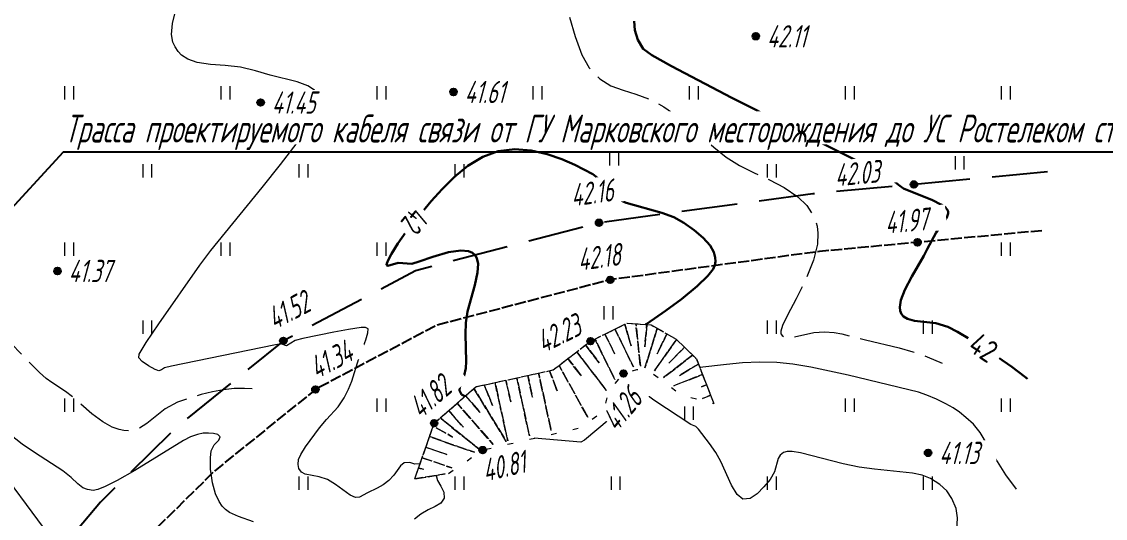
# Model space of a CAD drawing. Extents: x 2208637 to 2213412, y 575334 to 577367.
# Drawn here: x 2211231.36 to 2211279.95, y 576819.73 to 576841.99 of the extents above; entities that cross this region are included whole.
import ezdxf
from ezdxf.enums import TextEntityAlignment as Align

# ---------------------------------------------------------------- set-up
doc = ezdxf.new("R2010")
doc.units = 0
doc.header["$LTSCALE"] = 0.5
for name, pattern in [('500_193_1_1', [7, 5, -2]), ('500_193_1_2', [1, 1, 0]), ('500_329_3', [6, 5, -1]), ('500_84_2_1', [1, 1, 0]), ('500_84_2_2', [2, 0.5, -1.5]), ('500_84_2_3', [1, 1, 0])]:
    doc.linetypes.add(name, pattern=pattern)
doc.layers.get('0').update_dxf_attribs({"lineweight": 25})
for name, color, linetype, lineweight in [('ИИ_ГОРИЗОНТАЛИ_ОСН', 32, 'Continuous', 15), ('ИИ_ГОРИЗОНТАЛИ_УТОЛЩ', 32, 'Continuous', 30), ('ИИ_ДОРОГИ_АД', 7, 'Continuous', 25), ('ИИ_ОТКОС', 7, 'Continuous', 25), ('ИИ_ОТМЕТКИ', 7, 'Continuous', 25), ('ИИ_ТРАССЫ_КЛС', 5, 'Continuous', 40), ('ИИ_УГОДЬЯ', 7, 'Continuous', 25)]:
    doc.layers.add(name, color=color, linetype=linetype, lineweight=lineweight)
doc.styles.add('GOST 2.304', font='cs_gost2304.shx', dxfattribs={"width": 0.8, "oblique": 15})

# ---------------------------------------------------------------- blocks, each defined once
blk = doc.blocks.new('500_401')
at = {"color": 0, "linetype": 'Continuous', "lineweight": -2}
for points in [[(-0.4, 0), (-0.4, 1.2)], [(0.4, 0), (0.4, 1.2)]]:
    blk.add_lwpolyline(points, dxfattribs=at)
blk = doc.blocks.new('500_330_1')
at = {"linetype": 'Continuous', "lineweight": -2}
h = blk.add_hatch(color=0, dxfattribs=at)
h.dxf.hatch_style = 1
edge = h.paths.add_edge_path()
edge.add_arc((0, 0), 0.3, 0, 360)
at = {"color": 0, "linetype": 'Continuous', "lineweight": -2}
blk.add_circle((0, 0), 0.3, dxfattribs=at)
at = {"color": 0, "linetype": 'Continuous', "lineweight": -2, "style": 'GOST 2.304', "flags": 1}
for tag, p in [('Номер', (-1, -1)), ('Номер_рабочей_станции', (-1, -3.5))]:
    blk.add_attdef(tag, text='', height=2, dxfattribs=at).set_placement(p, align=Align.RIGHT)
at = {"color": 0, "linetype": 'Continuous', "lineweight": -2, "style": 'GOST 2.304'}
blk.add_attdef('Высота', (1, -1), '', height=2, dxfattribs=at)
at = {"color": 0, "linetype": 'Continuous', "lineweight": -2, "style": 'GOST 2.304', "flags": 1}
blk.add_attdef('Код', (0, -3.5), '', height=2, dxfattribs=at)
blk = doc.blocks.new('*U54')
at = {"color": 7, "true_color": 0xffffff}
blk.add_wipeout([(-1.595, 1.1), (1.695, 1.1), (1.695, -1.1), (-1.595, -1.1)], dxfattribs=at)
at = {"color": 0, "linetype": 'Continuous', "lineweight": -2, "style": 'GOST 2.304'}
blk.add_attdef('Высота', text='', height=2, dxfattribs=at).set_placement((0, 0), align=Align.MIDDLE_CENTER)
blk = doc.blocks.new('*U66')
at = {"color": 7, "true_color": 0xffffff}
blk.add_wipeout([(-1.296, 1.1), (1.396, 1.1), (1.396, -1.1), (-1.296, -1.1)], dxfattribs=at)
at = {"color": 0, "linetype": 'Continuous', "lineweight": -2, "style": 'GOST 2.304', "oblique": 15, "width": 0.8}
blk.add_attdef('Высота', text='', height=2, dxfattribs=at).set_placement((0, 0), align=Align.MIDDLE_CENTER)

msp = doc.modelspace()

# ---------------------------------------------------------------- linework, layer by layer
at = {"layer": 'ИИ_ГОРИЗОНТАЛИ_ОСН', "color": 32, "linetype": '500_329_3', "lineweight": 20, "flags": 128}
for points, elevation in [([(2211241.692, 576825.529), (2211241.354, 576825.548), (2211240.892, 576825.545), (2211240.413, 576825.496), (2211239.919, 576825.405), (2211239.409, 576825.278), (2211238.885, 576825.118), (2211238.348, 576824.93), (2211237.787, 576824.641), (2211236.971, 576823.976), (2211236.647, 576823.776), (2211236.368, 576823.685), (2211236.154, 576823.659), (2211235.936, 576823.667), (2211235.732, 576823.708), (2211235.42, 576823.822), (2211235.004, 576824.053), (2211234.501, 576824.419), (2211233.637, 576825.169), (2211233.322, 576825.422), (2211232.716, 576825.817), (2211232.461, 576826.002), (2211232.157, 576826.265), (2211231.415, 576827.009), (2211230.886, 576827.572), (2211230.342, 576828.182), (2211229.851, 576828.779), (2211229.479, 576829.303), (2211229.295, 576829.694), (2211229.293, 576830.082), (2211229.424, 576830.418), (2211229.603, 576830.738), (2211229.743, 576831.08), (2211229.761, 576831.482), (2211229.573, 576831.91), (2211229.135, 576832.643), (2211228.518, 576833.592), (2211227.79, 576834.669), (2211225.647, 576837.783), (2211225.178, 576838.489), (2211224.949, 576838.881), (2211224.809, 576839.282), (2211224.613, 576840.377), (2211224.485, 576840.782), (2211224.176, 576841.596), (2211224.101, 576841.906), (2211224.086, 576842.127), (2211224.101, 576842.266), (2211224.144, 576842.413), (2211224.209, 576842.552), (2211224.333, 576842.718), (2211224.543, 576842.891), (2211224.861, 576843.096), (2211225.223, 576843.367), (2211226.716, 576844.564), (2211227.196, 576844.98), (2211227.696, 576845.455), (2211228.799, 576846.595), (2211229.443, 576847.292), (2211230.073, 576848.006), (2211230.634, 576848.684), (2211231.071, 576849.276), (2211231.328, 576849.729), (2211231.435, 576850.209), (2211231.408, 576850.64), (2211231.34, 576851.05), (2211231.327, 576851.466), (2211231.464, 576851.917), (2211231.775, 576852.31), (2211232.307, 576852.785), (2211232.978, 576853.309), (2211234.416, 576854.363), (2211235.022, 576854.824), (2211235.444, 576855.196), (2211235.831, 576855.662), (2211236.416, 576856.565), (2211236.601, 576856.833), (2211236.728, 576856.972), (2211236.848, 576857.043), (2211236.912, 576857.053), (2211237.036, 576857.032), (2211237.211, 576856.931), (2211237.439, 576856.76), (2211237.744, 576856.69), (2211237.944, 576856.813), (2211238.154, 576857.053), (2211238.376, 576857.38), (2211238.867, 576858.179), (2211239.063, 576858.53), (2211240.411, 576861.3), (2211240.876, 576862.206), (2211241.386, 576863.148), (2211241.94, 576864.099), (2211242.536, 576865.042), (2211243.159, 576865.961), (2211243.779, 576866.835), (2211245.703, 576869.441), (2211245.907, 576869.763), (2211246.096, 576870.186), (2211246.271, 576870.754)], 41.25), ([(2211253.24, 576870.073), (2211253.275, 576870.031), (2211253.723, 576869.714), (2211254.341, 576869.354), (2211255.043, 576868.99), (2211255.745, 576868.659), (2211256.362, 576868.399), (2211256.97, 576868.239), (2211257.998, 576868.183), (2211258.473, 576868.087), (2211258.961, 576867.813), (2211259.398, 576867.341), (2211259.842, 576866.662), (2211260.247, 576865.887), (2211260.569, 576865.127), (2211260.736, 576864.605), (2211260.793, 576864.301), (2211260.78, 576864.099), (2211260.751, 576864.032), (2211260.668, 576863.925), (2211260.495, 576863.817), (2211259.751, 576863.624), (2211259.302, 576863.406), (2211258.935, 576863.112), (2211257.306, 576861.714), (2211256.223, 576860.738), (2211255.081, 576859.664), (2211253.97, 576858.556), (2211252.98, 576857.479), (2211252.201, 576856.496), (2211251.79, 576855.821), (2211251.637, 576855.402), (2211251.618, 576855.172), (2211251.637, 576855.073), (2211251.681, 576854.96), (2211251.822, 576854.76), (2211252.155, 576854.516), (2211252.786, 576854.278), (2211253.79, 576854.088), (2211254.93, 576853.973), (2211256.089, 576853.886), (2211257.155, 576853.779), (2211257.863, 576853.648), (2211258.271, 576853.507), (2211258.471, 576853.387), (2211258.547, 576853.318), (2211258.783, 576853.025), (2211258.959, 576852.721), (2211259.115, 576852.298), (2211259.209, 576851.74), (2211259.225, 576851.148), (2211259.115, 576848.612), (2211259.051, 576848.079), (2211258.926, 576847.601), (2211258.765, 576847.255), (2211258.601, 576847.017), (2211258.394, 576846.795), (2211258.297, 576846.717), (2211258.087, 576846.604), (2211257.734, 576846.523), (2211257.224, 576846.527), (2211256.583, 576846.593), (2211256.12, 576846.595), (2211255.829, 576846.512), (2211255.673, 576846.398), (2211255.573, 576846.258), (2211255.516, 576846.096), (2211255.466, 576845.765), (2211255.457, 576845.184), (2211255.53, 576844.296), (2211255.684, 576843.302), (2211255.902, 576842.285), (2211256.173, 576841.327), (2211256.48, 576840.511), (2211256.81, 576839.917), (2211257.278, 576839.428), (2211257.783, 576839.12), (2211258.325, 576838.916), (2211258.902, 576838.741), (2211259.513, 576838.519), (2211260.159, 576838.173), (2211260.739, 576837.772), (2211261.192, 576837.419), (2211262.397, 576836.365), (2211262.95, 576835.922), (2211263.542, 576835.544), (2211264.203, 576835.215), (2211264.889, 576834.897), (2211265.555, 576834.552), (2211266.155, 576834.143), (2211266.559, 576833.745), (2211266.801, 576833.391), (2211266.981, 576832.982), (2211267.022, 576832.833), (2211267.064, 576832.518), (2211267.036, 576832.015), (2211266.865, 576831.308), (2211266.507, 576830.412), (2211266.083, 576829.565), (2211265.693, 576828.831), (2211265.473, 576828.37), (2211265.395, 576828.12), (2211265.397, 576828.007), (2211265.455, 576827.926), (2211265.547, 576827.868), (2211265.718, 576827.833), (2211265.997, 576827.862), (2211266.875, 576828.066), (2211267.363, 576828.095), (2211267.791, 576828.055), (2211268.13, 576828), (2211269.194, 576827.726), (2211270.71, 576827.37), (2211271.32, 576827.195), (2211271.963, 576826.973), (2211272.626, 576826.69), (2211272.636, 576826.685)], 41.75)]:
    msp.add_lwpolyline(points, dxfattribs=dict(at, elevation=elevation))
at = {"layer": 'ИИ_ГОРИЗОНТАЛИ_ОСН', "flags": 128}
for points, elevation in [([(2211249.225, 576822.179), (2211249.225, 576822.179), (2211248.987, 576822.161), (2211248.758, 576822.231), (2211248.514, 576822.218), (2211248.346, 576822.088), (2211248.047, 576821.657), (2211247.827, 576821.426), (2211247.561, 576821.232), (2211247.302, 576821.081), (2211246.867, 576820.872), (2211246.512, 576820.681), (2211246.32, 576820.661), (2211246.095, 576820.766), (2211245.434, 576821.25), (2211245.065, 576821.465), (2211244.699, 576821.587), (2211244.076, 576821.709), (2211243.898, 576821.798), (2211243.789, 576821.964), (2211243.752, 576822.148), (2211243.772, 576822.361), (2211243.873, 576822.596), (2211244.088, 576822.933), (2211244.709, 576823.787), (2211245.019, 576824.16), (2211245.553, 576824.729), (2211245.825, 576825.134), (2211246.019, 576825.516), (2211246.159, 576825.873), (2211246.469, 576826.895), (2211246.785, 576827.734), (2211246.887, 576828.047), (2211246.891, 576828.223), (2211246.77, 576828.288), (2211246.586, 576828.282), (2211246.009, 576828.201), (2211245.354, 576828.077), (2211243.959, 576827.789), (2211243.625, 576827.705), (2211243.235, 576827.467), (2211242.977, 576827.546), (2211242.663, 576827.49), (2211238.076, 576826.546), (2211237.76, 576826.475), (2211237.634, 576826.392), (2211237.513, 576826.339), (2211237.342, 576826.406), (2211237.052, 576826.564), (2211236.768, 576826.755), (2211236.618, 576826.92), (2211236.62, 576827.083), (2211236.937, 576827.608), (2211237.504, 576828.446), (2211239.347, 576831.085), (2211239.841, 576831.736), (2211242.147, 576834.564), (2211242.969, 576835.594), (2211243.707, 576836.565), (2211244.294, 576837.416), (2211244.611, 576837.969), (2211244.737, 576838.289), (2211244.76, 576838.45), (2211244.725, 576838.595), (2211244.65, 576838.744), (2211244.488, 576838.929), (2211244.19, 576839.121), (2211243.708, 576839.298), (2211242.502, 576839.596), (2211241.842, 576839.794), (2211241.166, 576839.957), (2211240.486, 576840.024), (2211239.83, 576840.066), (2211239.228, 576840.155), (2211238.803, 576840.306), (2211238.528, 576840.491), (2211238.369, 576840.657), (2211238.235, 576840.858), (2211238.143, 576841.073), (2211238.083, 576841.416), (2211238.116, 576841.91), (2211238.281, 576842.581)], 41.5), ([(2211275.972, 576821.042), (2211275.488, 576821.685), (2211275.04, 576822.395), (2211274.335, 576823.583), (2211274.044, 576823.944), (2211273.696, 576824.253), (2211273.404, 576824.487), (2211273.119, 576824.679), (2211272.791, 576824.86), (2211272.374, 576825.065), (2211271.943, 576825.252), (2211271.573, 576825.379), (2211268.411, 576826.153), (2211266.742, 576826.504), (2211265.939, 576826.635), (2211265.226, 576826.712), (2211264.448, 576826.73), (2211263.676, 576826.696), (2211262.965, 576826.632), (2211261.766, 576826.485)], 41.5), ([(2211273.291, 576819.165), (2211273.315, 576819.758), (2211273.262, 576820.165), (2211273.072, 576820.618), (2211272.837, 576820.964), (2211272.525, 576821.249), (2211272.105, 576821.515), (2211271.742, 576821.661), (2211271.304, 576821.753), (2211269.594, 576821.929), (2211268.911, 576822.029), (2211268.199, 576822.179), (2211266.277, 576822.663), (2211265.904, 576822.72), (2211265.684, 576822.722), (2211265.523, 576822.683), (2211265.369, 576822.566), (2211265.276, 576822.412), (2211265.116, 576821.82), (2211264.923, 576821.473), (2211264.635, 576821.134), (2211264.335, 576820.829), (2211264.024, 576820.624), (2211263.7, 576820.588), (2211263.441, 576820.791), (2211263.189, 576821.212), (2211262.714, 576822.271), (2211262.491, 576822.687), (2211262.207, 576823.089), (2211261.707, 576823.72), (2211261.592, 576823.844), (2211261.368, 576823.931), (2211259.705, 576825.026), (2211259.464, 576825.203), (2211259.218, 576825.534), (2211259.11, 576825.465), (2211258.913, 576825.278), (2211258.866, 576825.221), (2211258.811, 576825.091), (2211256.597, 576823.234), (2211256.426, 576823.143), (2211254.344, 576823.321)], 41), ([(2211241.756, 576819.575), (2211241.075, 576819.812), (2211240.682, 576819.996), (2211240.495, 576820.121), (2211240.347, 576820.275), (2211240.209, 576820.479), (2211240.049, 576820.822), (2211239.91, 576821.32), (2211239.832, 576821.933), (2211239.825, 576822.445), (2211239.852, 576822.759), (2211239.995, 576823.024), (2211240.192, 576823.228), (2211240.264, 576823.386), (2211240.157, 576823.488), (2211239.965, 576823.533), (2211239.731, 576823.55), (2211239.492, 576823.54), (2211239.237, 576823.486), (2211238.935, 576823.386), (2211238.62, 576823.213), (2211236.437, 576821.879), (2211235.64, 576821.426), (2211235.097, 576821.151), (2211234.779, 576821.023), (2211234.562, 576820.98), (2211234.312, 576821.018), (2211234.108, 576821.104), (2211233.872, 576821.278), (2211233.577, 576821.557), (2211233.201, 576821.864), (2211231.931, 576822.681), (2211231.385, 576823.061), (2211230.807, 576823.507)], 41), ([(2211249.947, 576821.655), (2211250.001, 576821.431), (2211250.153, 576821.177), (2211250.29, 576820.907), (2211250.3, 576820.632), (2211250.147, 576820.413), (2211249.895, 576820.261), (2211249.586, 576820.117), (2211249.262, 576819.923), (2211248.978, 576819.69)], 41)]:
    msp.add_lwpolyline(points, dxfattribs=dict(at, elevation=elevation))
at = {"layer": 'ИИ_ГОРИЗОНТАЛИ_УТОЛЩ', "elevation": 42, "flags": 128}
for points in [[(2211258.823, 576842.016), (2211258.846, 576841.617), (2211258.983, 576841.185), (2211259.219, 576840.775), (2211259.614, 576840.495), (2211260.49, 576839.996), (2211263.2, 576838.573), (2211270.181, 576835.065), (2211270.733, 576834.628), (2211270.903, 576834.516), (2211272.196, 576833.987), (2211272.576, 576833.797), (2211272.781, 576833.66), (2211272.861, 576833.574), (2211272.894, 576833.485), (2211272.898, 576833.391), (2211272.86, 576833.258), (2211272.749, 576833.081), (2211272.557, 576832.839), (2211272.364, 576832.546), (2211271.961, 576831.8), (2211271.814, 576831.496), (2211271.271, 576830.565), (2211270.955, 576829.965), (2211270.779, 576829.504), (2211270.729, 576829.198), (2211270.748, 576829.025), (2211270.812, 576828.883), (2211270.904, 576828.775), (2211271.083, 576828.666), (2211271.387, 576828.589), (2211272.352, 576828.483), (2211272.879, 576828.315), (2211273.32, 576828.086), (2211273.868, 576827.768), (2211274.483, 576827.385), (2211275.125, 576826.961), (2211275.752, 576826.519), (2211276.326, 576826.084), (2211276.454, 576825.976)], [(2211259.336, 576828.419), (2211259.397, 576828.454), (2211260.228, 576829.027), (2211260.939, 576829.554), (2211261.654, 576830.142), (2211262.123, 576830.599), (2211262.359, 576830.905), (2211262.444, 576831.082), (2211262.465, 576831.248), (2211262.454, 576831.417), (2211262.389, 576831.657), (2211262.224, 576831.955), (2211261.912, 576832.304), (2211261.513, 576832.641), (2211261.056, 576832.98), (2211260.602, 576833.234), (2211260.065, 576833.43), (2211258.46, 576833.877), (2211258.094, 576834.043), (2211257.755, 576834.325), (2211257.309, 576834.894), (2211256.965, 576835.156), (2211256.161, 576835.575), (2211255.579, 576835.827), (2211254.917, 576836.054), (2211254.202, 576836.217), (2211253.464, 576836.277), (2211252.731, 576836.194), (2211252.03, 576835.936), (2211251.371, 576835.533), (2211250.763, 576835.033), (2211250.213, 576834.486), (2211249.727, 576833.939), (2211248.981, 576833.047), (2211248.583, 576832.554), (2211248.226, 576832.045), (2211247.941, 576831.586), (2211247.787, 576831.298), (2211247.725, 576831.151), (2211247.717, 576831.077), (2211247.772, 576831.054), (2211248.242, 576831.183), (2211248.846, 576831.143), (2211249.188, 576831.244), (2211249.791, 576831.454), (2211250.504, 576831.657), (2211251.051, 576831.737), (2211251.396, 576831.709), (2211251.577, 576831.635), (2211251.699, 576831.522), (2211251.772, 576831.388), (2211251.824, 576831.142), (2211251.804, 576830.745), (2211251.683, 576830.178), (2211251.352, 576829.001), (2211251.267, 576828.496), (2211251.254, 576827.98), (2211251.295, 576826.753), (2211251.277, 576826.455), (2211251.201, 576826.128), (2211251.011, 576825.609), (2211250.988, 576825.46), (2211251.077, 576825.286), (2211251.234, 576825.199)]]:
    msp.add_lwpolyline(points, dxfattribs=at)
at = {"layer": 'ИИ_ДОРОГИ_АД', "lineweight": 20, "flags": 128}
msp.add_lwpolyline([(2211192.956, 576875.958), (2211206.53, 576856.49), (2211216.503, 576841.299), (2211222.51, 576832.99), (2211229.471, 576823.163), (2211233.079, 576818.289)], dxfattribs=at)
at = {"layer": 'ИИ_ДОРОГИ_АД', "color": 7, "linetype": '500_193_1_1', "flags": 128}
msp.add_lwpolyline([(2211277.36, 576835.258), (2211271.367, 576834.698), (2211266.833, 576834.274), (2211257.246, 576832.979), (2211249.018, 576830.824), (2211243.091, 576827.686), (2211238.279, 576823.801), (2211234.886, 576820.451), (2211230.187, 576814.829)], dxfattribs=at)
at = {"layer": 'ИИ_ДОРОГИ_АД', "color": 7, "linetype": '500_193_1_2', "flags": 128}
msp.add_lwpolyline([(2211277.103, 576832.622), (2211271.525, 576832.101), (2211267.128, 576831.69), (2211257.751, 576830.423), (2211249.968, 576828.385), (2211244.529, 576825.506), (2211240.014, 576821.859), (2211236.801, 576818.688), (2211234.671, 576816.139), (2211231.769, 576812.668)], dxfattribs=at)
at = {"layer": 'ИИ_ОТКОС', "color": 7, "linetype": '500_84_2_1', "lineweight": 20, "elevation": 40.835, "flags": 128}
msp.add_lwpolyline([(2211248.99, 576821.502), (2211249.855, 576823.992), (2211251.725, 576825.628), (2211255.185, 576826.381), (2211256.864, 576827.668), (2211258.51, 576828.477), (2211259.59, 576828.401), (2211260.709, 576827.763), (2211261.614, 576826.876), (2211262.392, 576824.878)], dxfattribs=at)
at = {"layer": 'ИИ_ОТКОС', "color": 7, "linetype": '500_84_2_3', "lineweight": 20, "flags": 128}
msp.add_lwpolyline([(2211248.99, 576821.502), (2211250.354, 576821.719), (2211248.99, 576821.502), (2211249.154, 576821.975), (2211249.4, 576821.932), (2211249.154, 576821.975), (2211249.318, 576822.447), (2211250.643, 576821.986), (2211249.318, 576822.447), (2211249.482, 576822.919), (2211250.427, 576822.591), (2211249.482, 576822.919), (2211249.646, 576823.391), (2211251.667, 576822.689), (2211249.646, 576823.391), (2211249.811, 576823.864), (2211250.682, 576823.373), (2211249.811, 576823.864), (2211249.855, 576823.992), (2211250.129, 576824.232), (2211251.851, 576822.843), (2211250.129, 576824.232), (2211250.505, 576824.561), (2211251.164, 576823.809), (2211250.505, 576824.561), (2211250.882, 576824.89), (2211252.505, 576823.036), (2211250.882, 576824.89), (2211251.258, 576825.22), (2211251.917, 576824.467), (2211251.258, 576825.22), (2211251.634, 576825.549), (2211253.088, 576823.179), (2211251.634, 576825.549), (2211251.725, 576825.628), (2211252.096, 576825.709), (2211252.472, 576824.783), (2211252.096, 576825.709), (2211252.584, 576825.815), (2211253.153, 576823.202), (2211252.584, 576825.815), (2211253.073, 576825.922), (2211253.285, 576824.945), (2211253.073, 576825.922), (2211253.561, 576826.028), (2211254.127, 576823.426), (2211253.561, 576826.028), (2211254.05, 576826.134), (2211254.262, 576825.157), (2211254.05, 576826.134), (2211254.539, 576826.241), (2211255.102, 576823.648), (2211254.539, 576826.241), (2211255.027, 576826.347), (2211255.381, 576825.411), (2211255.027, 576826.347), (2211255.185, 576826.381), (2211255.454, 576826.587), (2211256.756, 576824.232), (2211255.454, 576826.587), (2211255.85, 576826.891), (2211256.459, 576826.098), (2211255.85, 576826.891), (2211256.247, 576827.195), (2211257.576, 576825.462), (2211256.247, 576827.195), (2211256.644, 576827.5), (2211257.252, 576826.706), (2211256.644, 576827.5), (2211256.864, 576827.668), (2211257.064, 576827.766), (2211257.951, 576825.959), (2211257.064, 576827.766), (2211257.513, 576827.987), (2211257.954, 576827.089), (2211257.513, 576827.987), (2211257.962, 576828.207), (2211258.793, 576826.515), (2211257.962, 576828.207), (2211258.41, 576828.428), (2211258.685, 576827.466), (2211258.41, 576828.428), (2211258.51, 576828.477), (2211258.898, 576828.449), (2211259.104, 576826.52), (2211258.898, 576828.449), (2211259.397, 576828.415), (2211259.298, 576827.42), (2211259.397, 576828.415), (2211259.59, 576828.401), (2211259.856, 576828.249), (2211259.307, 576826.483), (2211259.856, 576828.249), (2211260.29, 576828.002), (2211259.853, 576827.102), (2211260.29, 576828.002), (2211260.709, 576827.763), (2211260.722, 576827.75), (2211259.731, 576826.345), (2211260.722, 576827.75), (2211261.079, 576827.4), (2211260.379, 576826.686), (2211261.079, 576827.4), (2211261.436, 576827.05), (2211260.144, 576826.035), (2211261.436, 576827.05), (2211261.614, 576826.876), (2211261.705, 576826.642), (2211260.843, 576826.134), (2211261.705, 576826.642), (2211261.886, 576826.176), (2211260.603, 576825.676), (2211261.886, 576826.176), (2211262.068, 576825.71), (2211261.835, 576825.619), (2211262.068, 576825.71), (2211262.249, 576825.244), (2211261.884, 576825.102), (2211262.249, 576825.244), (2211262.392, 576824.878)], dxfattribs=at)
at = {"layer": 'ИИ_ОТКОС', "color": 7, "linetype": '500_84_2_2', "lineweight": 20, "elevation": 40.504, "flags": 128}
msp.add_lwpolyline([(2211250.502, 576821.743), (2211252.029, 576822.791), (2211254.117, 576823.27), (2211256.362, 576823.781), (2211257.475, 576824.541), (2211257.687, 576825.423), (2211258.341, 576826.218), (2211258.948, 576826.408), (2211259.578, 576826.271), (2211260.971, 576825.249), (2211262.392, 576824.878)], dxfattribs=at)
at = {"layer": 'ИИ_ТРАССЫ_КЛС', "lineweight": 25, "flags": 128}
msp.add_lwpolyline([(2211230.367, 576833.045), (2211233.229, 576836.164), (2211306.851, 576836.164)], dxfattribs=at)

# ---------------------------------------------------------------- block references
at = {"layer": 'ИИ_УГОДЬЯ', "lineweight": 20, "xscale": 0.5, "yscale": 0.5, "zscale": 0.5}
for p in [(2211233.5, 576838.5), (2211240.5, 576838.5), (2211247.5, 576838.5), (2211254.5, 576838.5), (2211261.5, 576838.5), (2211268.5, 576838.5), (2211275.5, 576838.5), (2211257.927, 576835.548), (2211273.426, 576835.365), (2211237, 576835), (2211244, 576835), (2211251, 576835), (2211265, 576835), (2211233.5, 576831.5), (2211240.5, 576831.5), (2211247.5, 576831.5), (2211275.5, 576831.5), (2211257.673, 576828.64), (2211237, 576828), (2211265, 576828), (2211272, 576828), (2211233.5, 576824.5), (2211247.5, 576824.5), (2211261.287, 576824.145), (2211268.5, 576824.5), (2211275.5, 576824.5), (2211244, 576821), (2211251, 576821), (2211258, 576821), (2211265, 576821), (2211272, 576821)]:
    msp.add_blockref('500_401', p, dxfattribs=at)

# ---------------------------------------------------------------- next in the draw order: wipeouts: each hides what was drawn before it
at = {"lineweight": 0}
for points, layer in [([(2211248.92, 576833.878), (2211248.156, 576832.932), (2211249.103, 576832.167), (2211249.867, 576833.113)], 'ИИ_ГОРИЗОНТАЛИ_УТОЛЩ'), ([(2211273.549, 576827.319), (2211274.788, 576826.5), (2211275.459, 576827.516), (2211274.22, 576828.335)], 'ИИ_ГОРИЗОНТАЛИ_УТОЛЩ'), ([(2211264.893, 576840.766), (2211267.354, 576840.766), (2211267.354, 576841.984), (2211264.893, 576841.984)], 'ИИ_ОТМЕТКИ'), ([(2211251.337, 576838.27), (2211253.798, 576838.27), (2211253.798, 576839.468), (2211251.337, 576839.468)], 'ИИ_ОТМЕТКИ'), ([(2211267.979, 576834.548), (2211270.768, 576834.809), (2211270.655, 576836.021), (2211267.866, 576835.76)], 'ИИ_ОТМЕТКИ'), ([(2211256.174, 576833.652), (2211258.692, 576833.992), (2211258.529, 576835.199), (2211256.011, 576834.858)], 'ИИ_ОТМЕТКИ'), ([(2211270.231, 576832.419), (2211272.86, 576832.665), (2211272.754, 576833.8), (2211270.125, 576833.554)], 'ИИ_ОТМЕТКИ'), ([(2211256.477, 576830.769), (2211259.074, 576831.12), (2211258.911, 576832.327), (2211256.314, 576831.976)], 'ИИ_ОТМЕТКИ'), ([(2211233.578, 576830.246), (2211236.219, 576830.246), (2211236.219, 576831.386), (2211233.578, 576831.386)], 'ИИ_ОТМЕТКИ'), ([(2211254.878, 576827.107), (2211257.393, 576828.342), (2211256.856, 576829.435), (2211254.342, 576828.2)], 'ИИ_ОТМЕТКИ'), ([(2211244.724, 576825.942), (2211246.916, 576827.103), (2211246.383, 576828.11), (2211244.191, 576826.95)], 'ИИ_ОТМЕТКИ'), ([(2211249.391, 576824.181), (2211251.381, 576825.923), (2211250.579, 576826.839), (2211248.589, 576825.097)], 'ИИ_ОТМЕТКИ'), ([(2211258.171, 576823.606), (2211259.785, 576825.568), (2211258.845, 576826.342), (2211257.231, 576824.38)], 'ИИ_ОТМЕТКИ'), ([(2211272.617, 576822.09), (2211275.058, 576822.09), (2211275.058, 576823.23), (2211272.617, 576823.23)], 'ИИ_ОТМЕТКИ'), ([(2211252.27, 576821.327), (2211254.844, 576821.917), (2211254.589, 576823.029), (2211252.015, 576822.438)], 'ИИ_ОТМЕТКИ'), ([(2211233.64, 576836.489), (2211306.749, 576836.489), (2211306.749, 576837.978), (2211233.64, 576837.978)], 'ИИ_ТРАССЫ_КЛС')]:
    msp.add_wipeout(points, dxfattribs=at).dxf.layer = layer

# ---------------------------------------------------------------- next in the draw order: block references
at = {"layer": 'ИИ_ГОРИЗОНТАЛИ_УТОЛЩ', "color": 32, "lineweight": 20}
ref = msp.add_blockref('*U66', (2211248.981, 576833.047, 42), dxfattribs=dict(at, xscale=0.5, yscale=0.5, zscale=0.5, rotation=231.0812593146722))
ref.add_attrib('Высота', '42', dxfattribs={"layer": '0', "color": 0, "linetype": 'Continuous', "lineweight": -2, "height": 1, "rotation": 231.0813, "style": 'GOST 2.304', "width": 0.8}).set_placement((2211248.981, 576833.047, 42), align=Align.MIDDLE_CENTER)
at = {"layer": 'ИИ_ГОРИЗОНТАЛИ_УТОЛЩ', "color": 32, "lineweight": 20, "xscale": 0.5, "yscale": 0.5, "zscale": 0.5, "rotation": 326.537199177717}
msp.add_blockref('*U54', (2211274.483, 576827.385, 42), dxfattribs=at).add_auto_attribs({'Высота': '42'})
at = {"layer": 'ИИ_ОТМЕТКИ'}
ref = msp.add_blockref('500_330_1', (2211264.276, 576841.336, 42.115), dxfattribs=dict(at, xscale=0.5, yscale=0.5, zscale=0.5))
ref.add_attrib('Высота', '42.11', (2211264.776, 576840.836, -28.077), dxfattribs={"layer": '0', "color": 0, "linetype": 'Continuous', "lineweight": -2, "height": 1, "style": 'GOST 2.304', "oblique": 15, "width": 0.8})
ref = msp.add_blockref('500_330_1', (2211250.72, 576838.84, 41.61), dxfattribs=dict(at, xscale=0.5, yscale=0.5, zscale=0.5))
ref.add_attrib('Высота', '41.61', (2211251.22, 576838.34, 41.61), dxfattribs={"layer": '0', "color": 0, "linetype": 'Continuous', "lineweight": -2, "height": 1, "style": 'GOST 2.304', "oblique": 15, "width": 0.8})
ref = msp.add_blockref('500_330_1', (2211271.367, 576834.698, 42.03), dxfattribs=dict(at, xscale=0.5, yscale=0.5, zscale=0.5, rotation=5.337738195870604))
ref.add_attrib('Высота', '42.03', (2211267.856, 576834.607), dxfattribs={"layer": '0', "color": 0, "linetype": 'Continuous', "lineweight": -2, "height": 1, "rotation": 5.3377, "style": 'GOST 2.304', "oblique": 15, "width": 0.8})
ref = msp.add_blockref('500_330_1', (2211257.246, 576832.979, 42.161), dxfattribs=dict(at, xscale=0.5, yscale=0.5, zscale=0.5, rotation=7.694361724834976))
ref.add_attrib('Высота', '42.16', (2211256.049, 576833.706), dxfattribs={"layer": '0', "color": 0, "linetype": 'Continuous', "lineweight": -2, "height": 1, "rotation": 7.6944, "style": 'GOST 2.304', "oblique": 15, "width": 0.8})
ref = msp.add_blockref('500_330_1', (2211271.525, 576832.101, 41.973), dxfattribs=dict(at, xscale=0.4999999999999997, yscale=0.4999999999999997, zscale=0.4999999999999997, rotation=5.337738195996605))
ref.add_attrib('Высота', '41.97', (2211270.108, 576832.478, 0.139), dxfattribs={"layer": '0', "color": 0, "linetype": 'Continuous', "lineweight": -2, "height": 1, "rotation": 5.3377, "style": 'GOST 2.304', "oblique": 15, "width": 0.8})
ref = msp.add_blockref('500_330_1', (2211257.751, 576830.423, 42.182), dxfattribs=dict(at, xscale=0.4999999999999999, yscale=0.4999999999999999, zscale=0.4999999999999999, rotation=7.694361725219601))
ref.add_attrib('Высота', '42.18', (2211256.352, 576830.823), dxfattribs={"layer": '0', "color": 0, "linetype": 'Continuous', "lineweight": -2, "height": 1, "rotation": 7.6944, "style": 'GOST 2.304', "oblique": 15, "width": 0.8})
ref = msp.add_blockref('500_330_1', (2211232.961, 576830.816, 41.367), dxfattribs=dict(at, xscale=0.5, yscale=0.5, zscale=0.5))
ref.add_attrib('Высота', '41.37', (2211233.461, 576830.316, -27.578), dxfattribs={"layer": '0', "color": 0, "linetype": 'Continuous', "lineweight": -2, "height": 1, "style": 'GOST 2.304', "oblique": 15, "width": 0.8})
ref = msp.add_blockref('500_330_1', (2211256.864, 576827.668, 42.234), dxfattribs=dict(at, xscale=0.5, yscale=0.5, zscale=0.5, rotation=26.15296448737233))
ref.add_attrib('Высота', '42.23', (2211254.743, 576827.118), dxfattribs={"layer": '0', "color": 0, "linetype": 'Continuous', "lineweight": -2, "height": 1, "rotation": 26.153, "style": 'GOST 2.304', "oblique": 15, "width": 0.8})
ref = msp.add_blockref('500_330_1', (2211244.529, 576825.506, 41.343), dxfattribs=dict(at, xscale=0.5, yscale=0.5, zscale=0.5, rotation=27.89554766052159))
ref.add_attrib('Высота', '41.34', (2211244.588, 576825.949), dxfattribs={"layer": '0', "color": 0, "linetype": 'Continuous', "lineweight": -2, "height": 1, "rotation": 27.8955, "style": 'GOST 2.304', "oblique": 15, "width": 0.8})
ref = msp.add_blockref('500_330_1', (2211249.855, 576823.992, 41.823), dxfattribs=dict(at, xscale=0.4999999999999998, yscale=0.4999999999999998, zscale=0.4999999999999998, rotation=41.19963968072659))
ref.add_attrib('Высота', '41.82', (2211249.257, 576824.157), dxfattribs={"layer": '0', "color": 0, "linetype": 'Continuous', "lineweight": -2, "height": 1, "rotation": 41.1996, "style": 'GOST 2.304', "oblique": 15, "width": 0.8})
ref = msp.add_blockref('500_330_1', (2211258.341, 576826.218, 41.265), dxfattribs=dict(at, xscale=0.5, yscale=0.5, zscale=0.5, rotation=50.54411492194556))
ref.add_attrib('Высота', '41.26', (2211258.042, 576823.561), dxfattribs={"layer": '0', "color": 0, "linetype": 'Continuous', "lineweight": -2, "height": 1, "rotation": 50.5441, "style": 'GOST 2.304', "oblique": 15, "width": 0.8})
ref = msp.add_blockref('500_330_1', (2211252.029, 576822.791, 40.806), dxfattribs=dict(at, xscale=0.4999999999999998, yscale=0.4999999999999998, zscale=0.4999999999999998, rotation=12.90984049702851))
ref.add_attrib('Высота', '40.81', (2211252.14, 576821.369), dxfattribs={"layer": '0', "color": 0, "linetype": 'Continuous', "lineweight": -2, "height": 1, "rotation": 12.9098, "style": 'GOST 2.304', "oblique": 15, "width": 0.8})
ref = msp.add_blockref('500_330_1', (2211272, 576822.66, 41.13), dxfattribs=dict(at, xscale=0.5, yscale=0.5, zscale=0.5))
ref.add_attrib('Высота', '41.13', (2211272.5, 576822.16, 41.13), dxfattribs={"layer": '0', "color": 0, "linetype": 'Continuous', "lineweight": -2, "height": 1, "style": 'GOST 2.304', "oblique": 15, "width": 0.8})

# ---------------------------------------------------------------- next in the draw order: wipeouts: each hides what was drawn before it
at = {"lineweight": 0}
for points in [[(2211242.691, 576837.796), (2211245.372, 576837.796), (2211245.372, 576838.936), (2211242.691, 576838.936)], [(2211242.834, 576828.153), (2211245.171, 576829.39), (2211244.601, 576830.466), (2211242.264, 576829.229)]]:
    msp.add_wipeout(points, dxfattribs=at).dxf.layer = 'ИИ_ОТМЕТКИ'

# ---------------------------------------------------------------- next in the draw order: block references
at = {"layer": 'ИИ_ОТМЕТКИ'}
ref = msp.add_blockref('500_330_1', (2211242.074, 576838.366, 41.451), dxfattribs=dict(at, xscale=0.5, yscale=0.5, zscale=0.5))
ref.add_attrib('Высота', '41.45', (2211242.574, 576837.866, -27.634), dxfattribs={"layer": '0', "color": 0, "linetype": 'Continuous', "lineweight": -2, "height": 1, "style": 'GOST 2.304', "oblique": 15, "width": 0.8})
ref = msp.add_blockref('500_330_1', (2211243.091, 576827.686, 41.518), dxfattribs=dict(at, xscale=0.4999999999999997, yscale=0.4999999999999997, zscale=0.4999999999999997, rotation=27.89554765807932))
ref.add_attrib('Высота', '41.52', (2211242.697, 576828.16), dxfattribs={"layer": '0', "color": 0, "linetype": 'Continuous', "lineweight": -2, "height": 1, "rotation": 27.8955, "style": 'GOST 2.304', "oblique": 15, "width": 0.8})

# ---------------------------------------------------------------- next in the draw order: texts
at = {"layer": 'ИИ_ТРАССЫ_КЛС', "lineweight": 25, "style": 'GOST 2.304', "oblique": 15, "width": 0.8}
msp.add_text('Трасса проектируемого кабеля связи от ГУ Марковского месторождения до УС Ростелеком ст. Митякинская', height=1.25, dxfattribs=at).set_placement((2211233.277, 576836.576))

doc.saveas('drawing.dxf')
